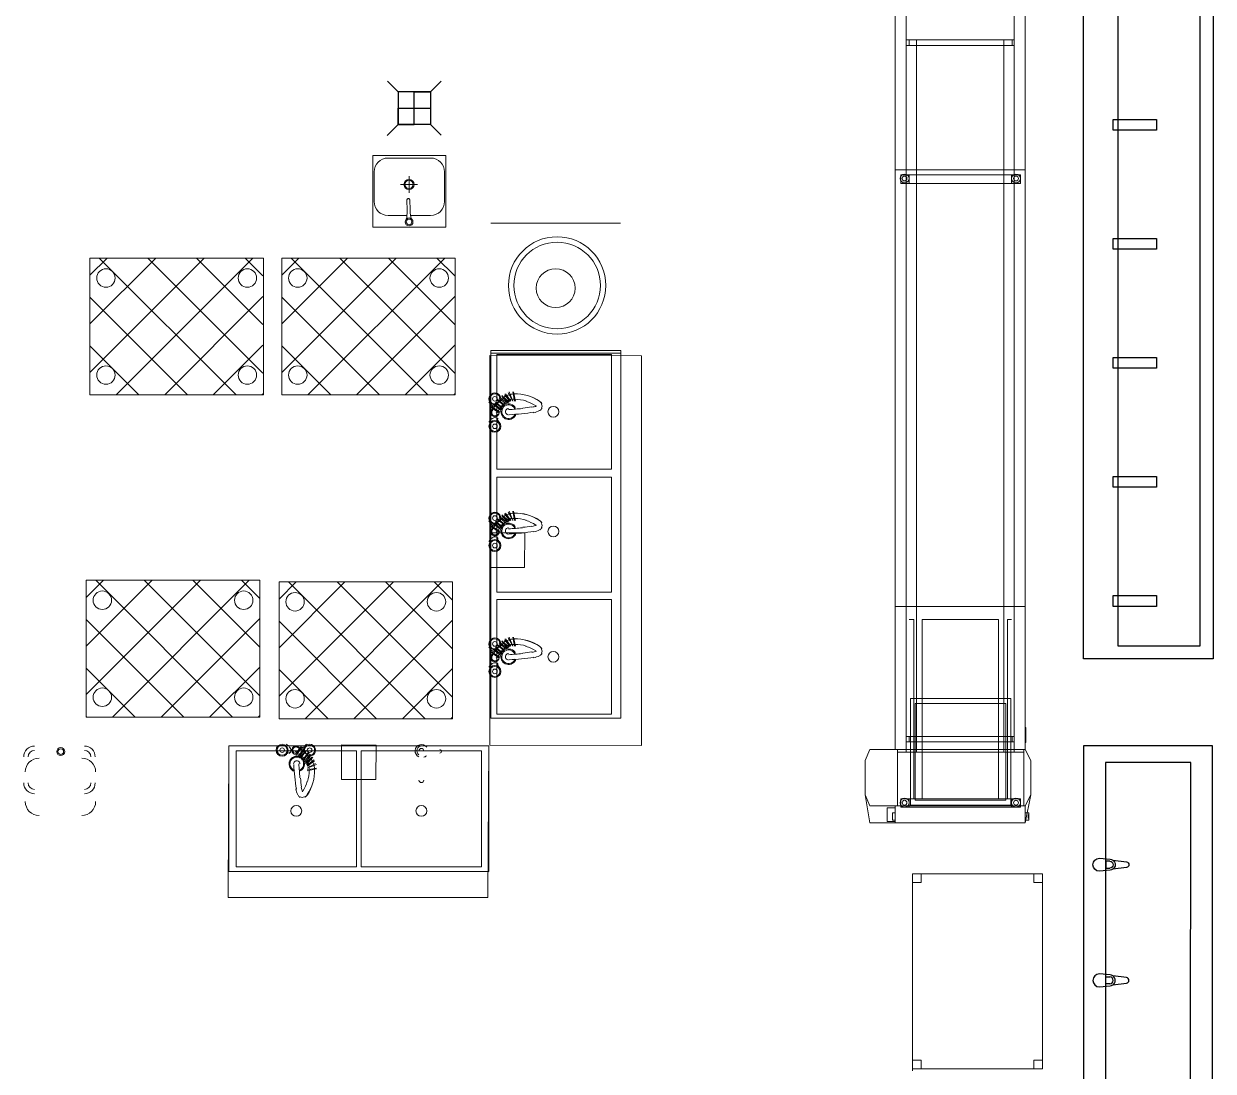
# Model space of a CAD drawing. Header units: millimetres. Extents: x -217756 to 263180, y 55413 to 130608.
# Drawn here: x -206068 to -200573, y 110895 to 115734 of the extents above; entities that cross this region are included whole.
import ezdxf

# ---------------------------------------------------------------- set-up
doc = ezdxf.new("R2010")
doc.units = ezdxf.units.MM
doc.layers.add('ТХ_ВК_трапы', color=5, linetype='Continuous')
doc.layers.add('ТХ_сантехника', color=132, linetype='Continuous')
doc.layers.add('ТХ_пищеблок', color=30, linetype='Continuous', lineweight=20)

# ---------------------------------------------------------------- blocks, each defined once
blk = doc.blocks.new('смеситель короткий')
for p, q in [((42, 21), (0, 25)), ((24.9, 13.6), (39.8, 13.6)), ((24.9, -13.6), (24.9, 13.6)), ((104.4, 11.1), (51.5, 17.7)), ((0, -25), (42, -21)), ((39.8, -13.6), (24.9, -13.6)), ((51.5, -17.7), (104.4, -11.1))]:
    blk.add_line(p, q)
for centre, major_axis, start_param, end_param in [((0, 0), (-17.7, 17.7), -0.785398, 2.356194), ((39.8, 0), (9.62, 9.62), 3.926991, 7.068583), ((40.1, 0), (-14.9, 14.9), -1.35736, -0.875625), ((40.1, 0), (14.9, 14.9), 4.498953, 6.496621), ((103, 0), (7.91, 7.91), 4.051589, 6.943986), ((40.1, 0), (14.9, 14.9), 4.017217, 4.498953)]:
    blk.add_ellipse(centre, major_axis=major_axis, ratio=1, start_param=start_param, end_param=end_param)
blk = doc.blocks.new('раковина')
at = {"layer": 'ТХ_сантехника'}
for points in [[(968510.2, -25225.6), (968510.4, -23804), (968010.4, -23804), (968010.2, -25225.6)], [(968425.2, -25160.6), (968425.4, -23869), (968095.4, -23869), (968095.2, -25160.6)]]:
    blk.add_lwpolyline(points, close=True, dxfattribs=at)
at = {"layer": 'ТХ_сантехника', "ltscale": 100, "xscale": -1, "rotation": 180}
blk.add_blockref('смеситель короткий', (968072.1, -24264.8), dxfattribs=at)
at = {"layer": 'ТХ_сантехника', "ltscale": 100}
blk.add_blockref('смеситель короткий', (968072.1, -24712.7), dxfattribs=at)
blk = doc.blocks.new('раковина столовая 2')
for points in [[(970111.9, -22806.1), (970111.9, -17235.9), (969511.9, -17235.9), (969511.9, -22806.1)], [(969571.9, -22746.1), (969571.9, -17314), (969951.9, -17314), (969951.9, -22746.1)], [(969974.7, -17564), (969774.7, -17564), (969774.7, -17614), (969974.7, -17614)], [(969974.7, -18114), (969774.7, -18114), (969774.7, -18164), (969974.7, -18164)], [(969974.7, -18664), (969774.7, -18664), (969774.7, -18714), (969974.7, -18714)], [(969974.7, -19214), (969774.7, -19214), (969774.7, -19264), (969974.7, -19264)], [(969974.7, -19764), (969774.7, -19764), (969774.7, -19814), (969974.7, -19814)], [(969974.7, -20314), (969774.7, -20314), (969774.7, -20364), (969974.7, -20364)], [(969974.7, -20864), (969774.7, -20864), (969774.7, -20914), (969974.7, -20914)], [(969974.7, -21414), (969774.7, -21414), (969774.7, -21464), (969974.7, -21464)], [(969974.7, -21964), (969774.7, -21964), (969774.7, -22014), (969974.7, -22014)], [(969974.7, -22514), (969774.7, -22514), (969774.7, -22564), (969974.7, -22564)]]:
    blk.add_lwpolyline(points, close=True)
blk = doc.blocks.new('Трапы с разуклонкой')
at = {"layer": 'ТХ_ВК_трапы'}
blk.add_lwpolyline([(364930.9, 183328), (364980.7, 183277.7), (364980.7, 183127.7), (364930.9, 183078), (364980.7, 183127.7), (365129.9, 183127.7), (365180.9, 183076.7), (365129.9, 183127.7), (365055.3, 183127.7), (365055.3, 183277.7), (364980.7, 183277.7), (365129.9, 183277.7), (365178.9, 183326.7), (365129.9, 183277.7), (365129.9, 183127.7), (365129.9, 183202.7), (364980.7, 183202.7)], dxfattribs=at)
blk.add_lwpolyline([(364930.9, 183328), (364980.7, 183277.7), (364980.7, 183127.7), (364930.9, 183078), (364980.7, 183127.7), (365129.9, 183127.7), (365180.9, 183076.7), (365129.9, 183127.7), (365055.3, 183127.7), (365055.3, 183277.7), (364980.7, 183277.7), (365129.9, 183277.7), (365178.9, 183326.7), (365129.9, 183277.7), (365129.9, 183127.7), (365129.9, 183202.7), (364980.7, 183202.7)], dxfattribs=at)

msp = doc.modelspace()

# ---------------------------------------------------------------- hatches: boundary and pattern name
at = {"layer": 'ТХ_пищеблок', "lineweight": 0}
h = msp.add_hatch(dxfattribs=at)
h.set_pattern_fill('ANSI37', color=256, scale=50, style=0)
h.set_pattern_definition([(45, (-205364.85, 114970.42), (-112.253, 112.253), []), (135, (-205364.85, 114970.42), (-112.253, -112.253), [])])
h.paths.add_polyline_path([(-205762.9, 114651.7), (-205762.9, 114019.7), (-204963.4, 114019.7), (-204963.4, 114651.7)])
h = msp.add_hatch(dxfattribs=at)
h.set_pattern_fill('ANSI37', color=256, scale=50, style=0)
h.set_pattern_definition([(45, (-204478.53, 114970.42), (-112.253, 112.253), []), (135, (-204478.53, 114970.42), (-112.253, -112.253), [])])
h.paths.add_polyline_path([(-204876.6, 114651.7), (-204876.6, 114019.7), (-204077.1, 114019.7), (-204077.1, 114651.7)])
h = msp.add_hatch(dxfattribs=at)
h.set_pattern_fill('ANSI37', color=256, scale=50, style=0)
h.set_pattern_definition([(45, (-205381.67, 113482), (-112.253, 112.253), []), (135, (-205381.67, 113482), (-112.253, -112.253), [])])
h.paths.add_polyline_path([(-205779.8, 113163.2), (-205779.8, 112531.2), (-204980.2, 112531.2), (-204980.2, 113163.2)])
h = msp.add_hatch(dxfattribs=at)
h.set_pattern_fill('ANSI37', color=256, scale=50, style=0)
h.set_pattern_definition([(45, (-204491.17, 113474.54), (-112.253, 112.253), []), (135, (-204491.17, 113474.54), (-112.253, -112.253), [])])
h.paths.add_polyline_path([(-204889.3, 113155.8), (-204889.3, 112523.8), (-204089.7, 112523.8), (-204089.7, 113155.8)])

# ---------------------------------------------------------------- linework, layer by layer
at = {"layer": 'ТХ_пищеблок', "color": 132}
for p, q in [((-204118.7, 115126.2), (-204455.7, 115126.2)), ((-204455.7, 115126.2), (-204455.7, 114794.2)), ((-204118.7, 114794.2), (-204118.7, 115126.2)), ((-204188.7, 115114.2), (-204385.7, 115114.2)), ((-204449.7, 115050.2), (-204449.7, 114913.2)), ((-204288.7, 115031.1), (-204288.6, 114952.7)), ((-204124.7, 114913.2), (-204124.7, 115050.2)), ((-204250, 114992.3), (-204328.3, 114992.2)), ((-204298.2, 114921.8), (-204297.9, 114922.8)), ((-204298.2, 114921.8), (-204297.9, 114922.8)), ((-204298.2, 114921.8), (-204296.9, 114871.4)), ((-204298.2, 114921.8), (-204296.9, 114871.4)), ((-204297.9, 114922.8), (-204297.5, 114923.7)), ((-204297.5, 114923.7), (-204296.8, 114924.6)), ((-204296.8, 114924.6), (-204296, 114925.3)), ((-204296.8, 114924.6), (-204296, 114925.3)), ((-204296, 114925.3), (-204295.1, 114925.9)), ((-204296, 114925.3), (-204295.1, 114925.9)), ((-204295.3, 114926), (-204294.8, 114926.4)), ((-204295.1, 114925.9), (-204294.1, 114926.3)), ((-204295.1, 114925.9), (-204294.1, 114926.3)), ((-204294.8, 114926.4), (-204294, 114926.7)), ((-204294.5, 114926.4), (-204293.4, 114926.7)), ((-204294.5, 114926.4), (-204293.4, 114926.7)), ((-204294, 114926.7), (-204293.2, 114926.9)), ((-204293.4, 114926.7), (-204292.3, 114926.8)), ((-204293.4, 114926.7), (-204292.3, 114926.8)), ((-204293.2, 114926.9), (-204292.4, 114927)), ((-204292.4, 114927), (-204291.5, 114927)), ((-204292.3, 114926.8), (-204291.2, 114926.7)), ((-204292.3, 114926.8), (-204291.2, 114926.7)), ((-204291.5, 114927), (-204290.7, 114926.8)), ((-204291.2, 114926.7), (-204290.2, 114926.5)), ((-204291.2, 114926.7), (-204290.2, 114926.5)), ((-204290.7, 114926.8), (-204289.9, 114926.5)), ((-204289.9, 114926.5), (-204289.3, 114926.2)), ((-204289.8, 114926.5), (-204288.7, 114926.1)), ((-204289.8, 114926.5), (-204288.7, 114926.1)), ((-204288.7, 114926.1), (-204287.8, 114925.5)), ((-204288.7, 114926.1), (-204287.8, 114925.5)), ((-204287.8, 114925.5), (-204287, 114924.8)), ((-204287.8, 114925.5), (-204287, 114924.8)), ((-204287, 114924.8), (-204286.3, 114924)), ((-204286.3, 114924), (-204285.8, 114923.1)), ((-204286.3, 114924), (-204285.8, 114923.1)), ((-204285.8, 114923.1), (-204285.5, 114922.2)), ((-204285.8, 114923.1), (-204285.5, 114922.2)), ((-204285.5, 114922.2), (-204284.1, 114872.8)), ((-204385.7, 114849.2), (-204298.4, 114849.2)), ((-204299.3, 114841.1), (-204298.4, 114849.1)), ((-204298.4, 114849), (-204297.4, 114860)), ((-204297.4, 114860), (-204296.9, 114871.4)), ((-204284.1, 114872.8), (-204283.9, 114871.8)), ((-204284.1, 114872.8), (-204284.1, 114872.8)), ((-204284.1, 114872.8), (-204283.9, 114871.8)), ((-204282.7, 114860.4), (-204283.9, 114871.8)), ((-204281.4, 114850.1), (-204282.7, 114860.4)), ((-204280.1, 114842.2), (-204281.4, 114850.2)), ((-204281.3, 114849.2), (-204188.7, 114849.2)), ((-204455.7, 114794.2), (-204118.7, 114794.2)), ((-204301.7, 114831.9), (-204300.4, 114835.3)), ((-204300.4, 114835.1), (-204299.3, 114841.1)), ((-204278.6, 114836.4), (-204280.1, 114842.2)), ((-204277.1, 114833.2), (-204278.7, 114836.5)), ((-204277.1, 114833.2), (-204278.7, 114836.5))]:
    msp.add_line(p, q, dxfattribs=at)
at = {"layer": 'ТХ_пищеблок'}
for p, q in [((-201961.9, 111806.6), (-201921.9, 111806.7)), ((-201961.9, 110906.6), (-201961.9, 111806.6)), ((-201961.9, 111806.6), (-201361.9, 111806.6)), ((-201961.9, 111766.6), (-201961.9, 111806.6)), ((-201921.9, 111806.7), (-201921.9, 111766.7)), ((-201401.9, 111766.6), (-201401.9, 111806.6)), ((-201401.9, 111806.6), (-201361.9, 111806.6)), ((-201361.9, 111806.6), (-201361.9, 110906.6)), ((-201361.9, 111806.6), (-201361.9, 111766.6)), ((-201921.9, 111766.7), (-201961.9, 111766.6)), ((-201361.9, 111766.6), (-201401.9, 111766.6)), ((-201921.9, 110946.6), (-201961.9, 110946.6)), ((-201921.9, 110906.6), (-201921.9, 110946.6)), ((-201401.9, 110946.7), (-201401.9, 110906.7)), ((-201361.9, 110946.6), (-201401.9, 110946.7)), ((-201361.9, 110906.6), (-201361.9, 110946.6)), ((-201961.9, 110936.6), (-201961.9, 110896.6)), ((-201961.9, 110906.6), (-201921.9, 110906.6)), ((-201361.9, 110906.6), (-201961.9, 110906.6)), ((-201401.9, 110906.7), (-201361.9, 110906.6))]:
    msp.add_line(p, q, dxfattribs=at)
for points in [[(-201416.3, 112331), (-201441.7, 112381.8), (-202159.6, 112381.8), (-202181.8, 112331), (-202181.8, 112172.2), (-202159.6, 112041.9), (-201441.7, 112041.9), (-201416.3, 112172.2), (-201416.3, 112331), (-201441.7, 112381.8), (-201441.7, 113042.5), (-201492.6, 113042.5), (-201540.2, 113042.5), (-201540.2, 113055.2), (-201540.2, 115059.4), (-201492.6, 115059.4), (-201441.7, 115059.4), (-201441.7, 116088.5), (-201492.6, 116088.5), (-201540.2, 116088.5), (-201943.6, 116088.5), (-201991.2, 116088.5)], [(-201492.6, 112369.1), (-201492.6, 112381.8), (-201492.6, 113042.5), (-201441.7, 113042.5), (-201441.7, 115059.4), (-201492.6, 115059.4), (-201492.6, 115072.1), (-201492.6, 116088.5)], [(-201991.2, 113055.2), (-201991.2, 115059.4), (-201943.6, 115059.4), (-201540.2, 115059.4), (-201492.6, 115059.4), (-201492.6, 113055.2), (-201492.6, 113042.5), (-201540.2, 113042.5), (-201943.6, 113042.5), (-201991.2, 113042.5), (-202042.1, 113042.5), (-202042.1, 115059.4), (-201991.2, 115059.4), (-201943.6, 115059.4), (-201943.6, 115072.1), (-201943.6, 115634.3), (-201943.6, 115659.7)], [(-201540.2, 115659.7), (-201540.2, 115634.3), (-201540.2, 115072.1), (-201540.2, 115059.4), (-201943.6, 115059.4), (-201943.6, 113055.2), (-201943.6, 113042.5), (-201540.2, 113042.5), (-201540.2, 112442.1), (-201540.2, 112416.7), (-201540.2, 112381.8), (-201540.2, 112369.1), (-201943.6, 112369.1), (-201943.6, 112381.8), (-201943.6, 112416.7), (-201943.6, 112442.1), (-201943.6, 113042.5), (-201991.2, 113042.5), (-201991.2, 113055.2)], [(-201991.2, 115659.7), (-201492.6, 115659.7)], [(-201492.6, 115634.3), (-201991.2, 115634.3)], [(-201978.5, 115634.3), (-201978.5, 115659.7)], [(-201502.1, 115659.7), (-201502.1, 115634.3)], [(-202016.6, 115034), (-202016.6, 115034)], [(-201981.7, 115034), (-201981.7, 115034)], [(-201978.5, 115037.2), (-201505.3, 115037.2)], [(-201502.1, 115034), (-201502.1, 115034)], [(-201467.2, 115034), (-201467.2, 115034)], [(-202016.6, 114999), (-202016.6, 114999)], [(-201981.7, 114999), (-201981.7, 114999)], [(-201978.5, 114995.9), (-201956.3, 114995.9), (-201918.2, 114995.9), (-201565.6, 114995.9), (-201524.3, 114995.9), (-201505.3, 114995.9)], [(-201502.1, 114999), (-201502.1, 114999)], [(-201467.2, 114999), (-201467.2, 114999)], [(-203311.2, 114812.9), (-203911.2, 114812.9)], [(-203311.2, 114212.9), (-203911.2, 114212.9)], [(-202042.1, 112381.8), (-202042.1, 113042.5), (-201991.2, 113042.5), (-201991.2, 112381.8), (-201991.2, 112369.1), (-202032.5, 112369.1), (-202032.5, 112121.3), (-201448.1, 112121.3), (-201448.1, 112369.1), (-201492.6, 112369.1), (-201540.2, 112369.1)], [(-201978.5, 112153.1), (-201956.3, 112153.1), (-201956.3, 112982.1), (-201978.5, 112982.1)], [(-201505.3, 112153.1), (-201524.3, 112153.1), (-201524.3, 112982.1), (-201505.3, 112982.1)], [(-202042.1, 112477.1), (-202042.1, 112477.1)], [(-202042.1, 112477.1), (-202042.1, 112473.9), (-202042.1, 112470.7), (-202042.1, 112467.5), (-202042.1, 112464.4), (-202042.1, 112461.2), (-202042.1, 112458), (-202042.1, 112454.8), (-202042.1, 112451.7)], [(-202042.1, 112473.9), (-202042.1, 112473.9)], [(-202042.1, 112473.9), (-202042.1, 112473.9)], [(-202042.1, 112470.7), (-202042.1, 112470.7)], [(-202042.1, 112470.7), (-202042.1, 112470.7)], [(-202042.1, 112470.7), (-202042.1, 112470.7)], [(-202042.1, 112470.7), (-202042.1, 112470.7)], [(-202042.1, 112467.5), (-202042.1, 112467.5)], [(-202042.1, 112464.4), (-202042.1, 112464.4)], [(-202042.1, 112464.4), (-202042.1, 112464.4)], [(-202042.1, 112461.2), (-202042.1, 112461.2)], [(-202042.1, 112461.2), (-202042.1, 112461.2)], [(-202042.1, 112461.2), (-202042.1, 112461.2)], [(-202042.1, 112454.8), (-202042.1, 112454.8)], [(-202042.1, 112454.8), (-202042.1, 112454.8)], [(-202042.1, 112451.7), (-202042.1, 112451.7)], [(-202042.1, 112451.7), (-202042.1, 112451.7)], [(-202042.1, 112451.7), (-202042.1, 112451.7)], [(-202042.1, 112451.7), (-202042.1, 112451.7)], [(-202042.1, 112448.5), (-202042.1, 112448.5)], [(-202042.1, 112448.5), (-202042.1, 112448.5)], [(-202042.1, 112448.5), (-202042.1, 112448.5)], [(-202042.1, 112448.5), (-202042.1, 112439)], [(-202042.1, 112448.5), (-202042.1, 112448.5)], [(-202042.1, 112439), (-202042.1, 112439)], [(-202042.1, 112439), (-202042.1, 112439)], [(-202042.1, 112435.8), (-202042.1, 112435.8)], [(-202042.1, 112435.8), (-202042.1, 112423.1), (-202042.1, 112416.7), (-202042.1, 112410.4)], [(-202042.1, 112429.4), (-202042.1, 112429.4)], [(-202042.1, 112429.4), (-202042.1, 112429.4)], [(-201991.2, 112442.1), (-201492.6, 112442.1)], [(-201978.5, 112416.7), (-201978.5, 112442.1)], [(-201502.1, 112442.1), (-201502.1, 112416.7)], [(-201441.7, 112442.1), (-201438.6, 112442.1), (-201438.6, 112454.8), (-201441.7, 112454.8), (-201438.6, 112454.8), (-201438.6, 112467.5), (-201441.7, 112467.5), (-201438.6, 112467.5), (-201438.6, 112473.9), (-201438.6, 112477.1), (-201438.6, 112483.4), (-201441.7, 112483.4)], [(-201438.6, 112473.9), (-201441.7, 112473.9)], [(-201438.6, 112470.7), (-201441.7, 112470.7)], [(-201438.6, 112464.4), (-201441.7, 112464.4)], [(-201438.6, 112461.2), (-201441.7, 112461.2)], [(-201438.6, 112451.7), (-201441.7, 112451.7)], [(-201438.6, 112445.3), (-201441.7, 112445.3)], [(-201441.7, 112429.4), (-201438.6, 112429.4), (-201438.6, 112432.6), (-201438.6, 112435.8), (-201438.6, 112439), (-201441.7, 112439), (-201438.6, 112439), (-201441.7, 112439), (-201438.6, 112439), (-201438.6, 112442.1)], [(-201438.6, 112442.1), (-201438.6, 112442.1)], [(-201438.6, 112429.4), (-201438.6, 112429.4)], [(-201438.6, 112426.3), (-201438.6, 112429.4)], [(-202042.1, 112423.1), (-202042.1, 112423.1)], [(-202042.1, 112423.1), (-202042.1, 112423.1)], [(-202042.1, 112419.9), (-202042.1, 112419.9)], [(-202042.1, 112419.9), (-202042.1, 112419.9)], [(-202042.1, 112419.9), (-202042.1, 112419.9)], [(-202042.1, 112416.7), (-202042.1, 112416.7)], [(-202042.1, 112416.7), (-202042.1, 112416.7)], [(-202042.1, 112416.7), (-202042.1, 112416.7)], [(-202042.1, 112416.7), (-202042.1, 112416.7)], [(-202042.1, 112416.7), (-202042.1, 112416.7)], [(-202042.1, 112413.6), (-202042.1, 112413.6)], [(-202042.1, 112413.6), (-202042.1, 112413.6)], [(-202042.1, 112410.4), (-202042.1, 112410.4)], [(-202042.1, 112410.4), (-202042.1, 112410.4)], [(-202032.5, 112381.8), (-202032.5, 112369.1)], [(-201492.6, 112416.7), (-201991.2, 112416.7)], [(-201448.1, 112369.1), (-201448.1, 112381.8)], [(-201438.6, 112416.7), (-201438.6, 112419.9), (-201441.7, 112419.9), (-201438.6, 112419.9), (-201438.6, 112423.1), (-201438.6, 112426.3), (-201441.7, 112426.3)], [(-201438.6, 112423.1), (-201441.7, 112423.1)], [(-201441.7, 112416.7), (-201438.6, 112416.7), (-201438.6, 112413.6), (-201441.7, 112413.6)], [(-201438.6, 112419.9), (-201438.6, 112419.9)], [(-201943.6, 112369.1), (-201991.2, 112369.1)], [(-202181.8, 112172.2), (-202159.6, 112121.3), (-202042.1, 112121.3), (-202042.1, 112041.9)], [(-201416.3, 112172.2), (-201441.7, 112121.3), (-201441.7, 112041.9)], [(-202032.5, 112121.3), (-202042.1, 112121.3)], [(-202016.6, 112153.1), (-202016.6, 112153.1)], [(-202016.6, 112118.2), (-202016.6, 112118.2)], [(-201981.7, 112153.1), (-201981.7, 112153.1)], [(-201981.7, 112118.2), (-201981.7, 112118.2)], [(-201978.5, 112115), (-201505.3, 112115)], [(-201956.3, 112153.1), (-201918.2, 112153.1)], [(-201565.6, 112153.1), (-201524.3, 112153.1)], [(-201502.1, 112153.1), (-201502.1, 112153.1)], [(-201502.1, 112118.2), (-201502.1, 112118.2)], [(-201467.2, 112153.1), (-201467.2, 112153.1)], [(-201467.2, 112118.2), (-201467.2, 112118.2)], [(-201441.7, 112121.3), (-201448.1, 112121.3)], [(-202054.8, 112089.6), (-202054.8, 112089.6)], [(-202042.1, 112054.6), (-202054.8, 112054.6), (-202054.8, 112089.6), (-202042.1, 112089.6)], [(-202054.8, 112080), (-202054.8, 112073.7), (-202054.8, 112064.2)], [(-202054.8, 112080), (-202054.8, 112080)], [(-202054.8, 112076.9), (-202054.8, 112076.9)], [(-202054.8, 112073.7), (-202054.8, 112073.7)], [(-202054.8, 112070.5), (-202054.8, 112070.5)], [(-202054.8, 112067.3), (-202054.8, 112067.3)], [(-202054.8, 112064.2), (-202054.8, 112064.2)], [(-201441.7, 112089.6), (-201432.2, 112089.6), (-201425.9, 112089.6), (-201425.9, 112054.6), (-201438.6, 112054.6), (-201441.7, 112054.6)], [(-201425.9, 112080), (-201429, 112080), (-201429, 112073.7), (-201429, 112064.2), (-201425.9, 112064.2)], [(-201429, 112076.9), (-201425.9, 112076.9)], [(-201429, 112073.7), (-201425.9, 112073.7)], [(-201429, 112070.5), (-201425.9, 112070.5)], [(-201429, 112067.3), (-201425.9, 112067.3)], [(-201425.9, 112089.6), (-201425.9, 112089.6)]]:
    msp.add_lwpolyline(points, dxfattribs=at)
for points in [[(-201441.7, 112041.9), (-202159.6, 112041.9), (-202181.8, 112172.2), (-202181.8, 112331), (-202159.6, 112381.8), (-202042.1, 112381.8), (-202042.1, 116088.5), (-201441.7, 116088.5), (-201441.7, 112381.8), (-201416.3, 112331), (-201416.3, 112172.2)], [(-202042.1, 115059.4), (-202042.1, 116088.5), (-201991.2, 116088.5), (-201991.2, 115072.1), (-201991.2, 115059.4)], [(-202016.6, 114995.9), (-201978.5, 114995.9), (-201978.5, 115037.2), (-202016.6, 115037.2)], [(-201505.3, 114995.9), (-201464, 114995.9), (-201464, 115037.2), (-201505.3, 115037.2)], [(-203214.7, 112399.8), (-203214.7, 114200.2), (-203914.7, 114202.5), (-203914.7, 112402.2)], [(-203914.4, 113382.4), (-203915, 113222.4), (-203755, 113221.8), (-203754.4, 113381.8)], [(-201565.6, 112982.1), (-201565.6, 112153.1), (-201918.2, 112153.1), (-201918.2, 112982.1)], [(-201508.4, 112124.5), (-201972.2, 112124.5), (-201972.2, 112616.8), (-201508.4, 112616.8)], [(-201530.7, 112146.7), (-201530.7, 112594.6), (-201949.9, 112594.6), (-201949.9, 112146.7)], [(-201949.9, 112146.7), (-201949.9, 112594.6), (-201530.7, 112594.6), (-201530.7, 112146.7)], [(-201441.7, 112480.3), (-201438.6, 112480.3)], [(-201441.7, 112477.1), (-201438.6, 112477.1)], [(-201441.7, 112477.1), (-201438.6, 112477.1)], [(-201441.7, 112473.9), (-201438.6, 112473.9)], [(-201441.7, 112442.1), (-201438.6, 112442.1)], [(-201441.7, 112432.6), (-201438.6, 112432.6)], [(-201441.7, 112429.4), (-201438.6, 112429.4)], [(-205124.3, 111697.8), (-203924, 111697.8), (-203920.6, 112397.7), (-205120.9, 112397.7)], [(-204440.6, 112402.1), (-204600.6, 112402.8), (-204601.4, 112242.8), (-204441.4, 112242.1)], [(-202042.1, 112048.3), (-202042.1, 112111.8), (-202080.2, 112111.8), (-202080.2, 112048.3)], [(-201978.5, 112121.3), (-201978.5, 112153.1), (-202016.6, 112153.1), (-202016.6, 112121.3), (-202016.6, 112115), (-201978.5, 112115)], [(-201464, 112121.3), (-201464, 112153.1), (-201505.3, 112153.1), (-201505.3, 112121.3), (-201505.3, 112115), (-201464, 112115)]]:
    msp.add_lwpolyline(points, close=True, dxfattribs=at)
at = {"layer": 'ТХ_пищеблок', "ltscale": 0.2, "elevation": 0}
for points in [[(-205762.9, 114019.7), (-204961.4, 114019.7), (-204961.4, 114651.7), (-205762.9, 114651.7)], [(-204876.6, 114019.7), (-204075.1, 114019.7), (-204075.1, 114651.7), (-204876.6, 114651.7)], [(-205779.8, 112531.2), (-204978.2, 112531.2), (-204978.2, 113163.2), (-205779.8, 113163.2)], [(-204889.3, 112523.8), (-204087.7, 112523.8), (-204087.7, 113155.8), (-204889.3, 113155.8)]]:
    msp.add_lwpolyline(points, close=True, dxfattribs=at)
at = {"layer": 'ТХ_пищеблок', "color": 132, "elevation": -0.5}
for points in [[(-203910.8, 114225.7), (-203910.8, 112525.7), (-203310.8, 112525.7), (-203310.8, 114225.7)], [(-203352.8, 113676.9), (-203882.8, 113676.9), (-203882.8, 114206.9), (-203352.8, 114206.9)], [(-203352.8, 113639), (-203882.8, 113639), (-203882.8, 113109), (-203352.8, 113109)], [(-203352.8, 113074.6), (-203882.8, 113074.6), (-203882.8, 112544.6), (-203352.8, 112544.6)]]:
    msp.add_lwpolyline(points, close=True, dxfattribs=at)
at = {"layer": 'ТХ_пищеблок', "color": 132, "lineweight": 0, "elevation": -0.5}
for points in [[(-203864.6, 114000.4, 3.349514), (-203882.1, 113975.9, -3.349514)], [(-203868.9, 114004.1, 2.5734), (-203887.5, 113978.8, -2.5734)], [(-203804.5, 114024.7, 0.043708), (-203820.1, 114022.3, -0.043708)], [(-203907.3, 113973.3, 0.232603), (-203892.4, 113965.6, -0.232603)], [(-203883.9, 113977.9, 0.006878), (-203889.6, 113970.2, -0.006878)], [(-203882.8, 113980.2, 0.111571), (-203874.5, 113986.2, -0.111571)], [(-203875.6, 113988.3, 0.006867), (-203881.6, 113980.9, -0.006867)], [(-203872.3, 113989.3, 0.121122), (-203868.8, 113999.9, -0.121122)], [(-203863, 113995.5, 0.020071), (-203870.1, 113988.4, -0.020071)], [(-203852, 114004.6, 0.021049), (-203860.2, 113998, -0.021049)], [(-203849.3, 113971.8, 0.071236), (-203856.7, 113964.8, -0.071236)], [(-203846.3, 113968.7, 0.075801), (-203853.3, 113962.2, -0.075801)], [(-203840.5, 114014.8, 0.030446), (-203850, 114009.2, -0.030446)], [(-203796.4, 113958.4, 0.423103), (-203845.6, 113974, -0.423103)], [(-203800.5, 113957.2, 0.413779), (-203843.4, 113970.4, -0.413779)], [(-203823.8, 114021.4, 0.038822), (-203837, 114016.5, -0.038822)], [(-203748, 113991.9, 0.073497), (-203798.8, 113999.5, -0.073497)], [(-203703.4, 113969.5, 0.086562), (-203749, 113990.4, -0.086562)], [(-203720.7, 113963, 0.048642), (-203699.7, 113968.8, -0.048642)], [(-203676.6, 113958.3, 0.263202), (-203676.6, 113977.1, -0.263202)], [(-203898.8, 113955.9, 1.879148), (-203873, 113937.7, -1.879148)], [(-203900.8, 113955, 1.639573), (-203873.2, 113935.5, -1.639573)], [(-203876.8, 113907.2, 0.502962), (-203907.3, 113907.2, -0.502962)], [(-203894, 113957, 0.039911), (-203897, 113956.5, -0.039911)], [(-203864, 113948.3, 0.921844), (-203794.6, 113930.7, -0.921844)], [(-203859, 113961.6, 0.071497), (-203863.2, 113952.2, -0.071497)], [(-203855.5, 113959.2, 1.108707), (-203798.8, 113931.3, -1.108707)], [(-203828.6, 113957.2, 1.000049), (-203828.6, 113927.5, -1.000049)], [(-203828.6, 113951.9, 0.008531), (-203765, 113956.8, -0.008531)], [(-203826.1, 113928.4, 0.030153), (-203711.7, 113940.2, -0.030153)], [(-203763.3, 113959.2, 0.021688), (-203721.6, 113964.8, -0.021688)], [(-203714, 113937.5, 0.076793), (-203685.2, 113947.3, -0.076793)], [(-203683.9, 113948, 0.128446), (-203673.9, 113957.7, -0.128446)], [(-203864.6, 113449.5, 3.349514), (-203882.1, 113425, -3.349514)], [(-203868.9, 113453.2, 2.5734), (-203887.5, 113427.9, -2.5734)], [(-203804.5, 113473.8, 0.043708), (-203820.1, 113471.5, -0.043708)], [(-203907.3, 113422.4, 0.232603), (-203892.4, 113414.7, -0.232603)], [(-203883.9, 113427, 0.006878), (-203889.6, 113419.3, -0.006878)], [(-203882.8, 113429.3, 0.111571), (-203874.5, 113435.3, -0.111571)], [(-203875.6, 113437.4, 0.006867), (-203881.6, 113430, -0.006867)], [(-203872.3, 113438.4, 0.121122), (-203868.8, 113449, -0.121122)], [(-203863, 113444.6, 0.020071), (-203870.1, 113437.5, -0.020071)], [(-203852, 113453.7, 0.021049), (-203860.2, 113447.1, -0.021049)], [(-203849.3, 113420.9, 0.071236), (-203856.7, 113413.9, -0.071236)], [(-203840.5, 113463.9, 0.030446), (-203850, 113458.3, -0.030446)], [(-203796.4, 113407.5, 0.423103), (-203845.6, 113423.1, -0.423103)], [(-203800.5, 113406.3, 0.413779), (-203843.4, 113419.5, -0.413779)], [(-203823.8, 113470.5, 0.038822), (-203837, 113465.6, -0.038822)], [(-203748, 113441, 0.073497), (-203798.8, 113448.6, -0.073497)], [(-203703.4, 113418.6, 0.086562), (-203749, 113439.5, -0.086562)], [(-203676.6, 113407.4, 0.263202), (-203676.6, 113426.2, -0.263202)], [(-203898.8, 113405, 1.879148), (-203873, 113386.8, -1.879148)], [(-203900.8, 113404.1, 1.639573), (-203873.2, 113384.6, -1.639573)], [(-203876.8, 113356.3, 0.502962), (-203907.3, 113356.3, -0.502962)], [(-203894, 113406.1, 0.039911), (-203897, 113405.6, -0.039911)], [(-203864, 113397.4, 0.921844), (-203794.6, 113379.8, -0.921844)], [(-203859, 113410.7, 0.071497), (-203863.2, 113401.3, -0.071497)], [(-203855.5, 113408.3, 1.108707), (-203798.8, 113380.4, -1.108707)], [(-203846.3, 113417.8, 0.075801), (-203853.3, 113411.3, -0.075801)], [(-203828.6, 113406.3, 1.000049), (-203828.6, 113376.6, -1.000049)], [(-203828.6, 113401, 0.008531), (-203765, 113405.9, -0.008531)], [(-203826.1, 113377.5, 0.030153), (-203711.7, 113389.3, -0.030153)], [(-203763.3, 113408.3, 0.021688), (-203721.6, 113413.9, -0.021688)], [(-203720.7, 113412.1, 0.048642), (-203699.7, 113417.9, -0.048642)], [(-203714, 113386.6, 0.076793), (-203685.2, 113396.4, -0.076793)], [(-203683.9, 113397.1, 0.128446), (-203673.9, 113406.8, -0.128446)], [(-203864.6, 112868.1, 3.349514), (-203882.1, 112843.6, -3.349514)], [(-203868.9, 112871.8, 2.5734), (-203887.5, 112846.5, -2.5734)], [(-203852, 112872.3, 0.021049), (-203860.2, 112865.7, -0.021049)], [(-203840.5, 112882.5, 0.030446), (-203850, 112876.9, -0.030446)], [(-203823.8, 112889.1, 0.038822), (-203837, 112884.2, -0.038822)], [(-203804.5, 112892.4, 0.043708), (-203820.1, 112890, -0.043708)], [(-203898.8, 112823.6, 1.879148), (-203873, 112805.4, -1.879148)], [(-203900.8, 112822.7, 1.639573), (-203873.2, 112803.2, -1.639573)], [(-203907.3, 112841, 0.232603), (-203892.4, 112833.3, -0.232603)], [(-203894, 112824.7, 0.039911), (-203897, 112824.2, -0.039911)], [(-203883.9, 112845.6, 0.006878), (-203889.6, 112837.9, -0.006878)], [(-203882.8, 112847.9, 0.111571), (-203874.5, 112853.9, -0.111571)], [(-203875.6, 112856, 0.006867), (-203881.6, 112848.6, -0.006867)], [(-203872.3, 112857, 0.121122), (-203868.8, 112867.6, -0.121122)], [(-203863, 112863.2, 0.020071), (-203870.1, 112856.1, -0.020071)], [(-203864, 112816, 0.921844), (-203794.6, 112798.4, -0.921844)], [(-203859, 112829.3, 0.071497), (-203863.2, 112819.9, -0.071497)], [(-203855.5, 112826.9, 1.108707), (-203798.8, 112799, -1.108707)], [(-203849.3, 112839.5, 0.071236), (-203856.7, 112832.5, -0.071236)], [(-203846.3, 112836.4, 0.075801), (-203853.3, 112829.9, -0.075801)], [(-203796.4, 112826.1, 0.423103), (-203845.6, 112841.7, -0.423103)], [(-203800.5, 112824.9, 0.413779), (-203843.4, 112838.1, -0.413779)], [(-203828.6, 112824.9, 1.000049), (-203828.6, 112795.2, -1.000049)], [(-203828.6, 112819.6, 0.008531), (-203765, 112824.5, -0.008531)], [(-203748, 112859.6, 0.073497), (-203798.8, 112867.2, -0.073497)], [(-203763.3, 112826.9, 0.021688), (-203721.6, 112832.5, -0.021688)], [(-203703.4, 112837.2, 0.086562), (-203749, 112858.1, -0.086562)], [(-203720.7, 112830.7, 0.048642), (-203699.7, 112836.5, -0.048642)], [(-203714, 112805.2, 0.076793), (-203685.2, 112815, -0.076793)], [(-203683.9, 112815.7, 0.128446), (-203673.9, 112825.4, -0.128446)], [(-203676.6, 112826, 0.263202), (-203676.6, 112844.8, -0.263202)], [(-203876.8, 112774.9, 0.502962), (-203907.3, 112774.9, -0.502962)], [(-203826.1, 112796.1, 0.030153), (-203711.7, 112807.9, -0.030153)]]:
    msp.add_lwpolyline(points, format="xyb", close=True, dxfattribs=at)
for points in [[(-203847.6, 114024.9), (-203847.6, 114024.9)], [(-203847.6, 114024.9), (-203847.6, 114024.9)], [(-203826.5, 114029.1), (-203826.5, 114029.1)], [(-203826.5, 114029.1), (-203826.5, 114029.1)], [(-203805.3, 114033.3), (-203805.3, 114033.3)], [(-203805.3, 114033.3), (-203805.3, 114033.3)], [(-203898.4, 113974.1), (-203898.4, 113974.1)], [(-203898.4, 113974.1), (-203898.4, 113974.1)], [(-203889.9, 113986.8), (-203889.9, 113986.8)], [(-203889.9, 113986.8), (-203889.9, 113986.8)], [(-203881.5, 113995.2), (-203881.5, 113995.2)], [(-203881.5, 113995.2), (-203881.5, 113995.2)], [(-203873, 114007.9), (-203873, 114007.9)], [(-203873, 114007.9), (-203873, 114007.9)], [(-203860.3, 114016.4), (-203860.3, 114016.4)], [(-203860.3, 114016.4), (-203860.3, 114016.4)], [(-203847.6, 113969.8), (-203847.6, 113969.8)], [(-203847.6, 113969.8), (-203847.6, 113969.8)], [(-203839.2, 113978.3), (-203839.2, 113978.3)], [(-203839.2, 113978.3), (-203839.2, 113978.3)], [(-203830.7, 113986.8), (-203830.7, 113986.8)], [(-203830.7, 113986.8), (-203830.7, 113986.8)], [(-203818, 113991), (-203818, 113991)], [(-203818, 113991), (-203818, 113991)], [(-203809.5, 113991), (-203809.5, 113991)], [(-203809.5, 113991), (-203809.5, 113991)], [(-203801.1, 113991), (-203801.1, 113991)], [(-203801.1, 113991), (-203801.1, 113991)], [(-203906.9, 113965.6), (-203906.9, 113965.6)], [(-203906.9, 113965.6), (-203906.9, 113965.6)], [(-203873, 113940.2), (-203873, 113940.2)], [(-203873, 113940.2), (-203873, 113940.2)], [(-203864.5, 113948.7), (-203864.5, 113948.7)], [(-203864.5, 113948.7), (-203864.5, 113948.7)], [(-203856.1, 113961.4), (-203856.1, 113961.4)], [(-203856.1, 113961.4), (-203856.1, 113961.4)], [(-203847.6, 113474), (-203847.6, 113474)], [(-203847.6, 113474), (-203847.6, 113474)], [(-203826.5, 113478.2), (-203826.5, 113478.2)], [(-203826.5, 113478.2), (-203826.5, 113478.2)], [(-203805.3, 113482.4), (-203805.3, 113482.4)], [(-203805.3, 113482.4), (-203805.3, 113482.4)], [(-203898.4, 113423.2), (-203898.4, 113423.2)], [(-203898.4, 113423.2), (-203898.4, 113423.2)], [(-203889.9, 113435.9), (-203889.9, 113435.9)], [(-203889.9, 113435.9), (-203889.9, 113435.9)], [(-203881.5, 113444.3), (-203881.5, 113444.3)], [(-203881.5, 113444.3), (-203881.5, 113444.3)], [(-203873, 113457), (-203873, 113457)], [(-203873, 113457), (-203873, 113457)], [(-203860.3, 113465.5), (-203860.3, 113465.5)], [(-203860.3, 113465.5), (-203860.3, 113465.5)], [(-203847.6, 113418.9), (-203847.6, 113418.9)], [(-203847.6, 113418.9), (-203847.6, 113418.9)], [(-203839.2, 113427.4), (-203839.2, 113427.4)], [(-203839.2, 113427.4), (-203839.2, 113427.4)], [(-203830.7, 113435.9), (-203830.7, 113435.9)], [(-203830.7, 113435.9), (-203830.7, 113435.9)], [(-203818, 113440.1), (-203818, 113440.1)], [(-203818, 113440.1), (-203818, 113440.1)], [(-203809.5, 113440.1), (-203809.5, 113440.1)], [(-203809.5, 113440.1), (-203809.5, 113440.1)], [(-203801.1, 113440.1), (-203801.1, 113440.1)], [(-203801.1, 113440.1), (-203801.1, 113440.1)], [(-203906.9, 113414.7), (-203906.9, 113414.7)], [(-203906.9, 113414.7), (-203906.9, 113414.7)], [(-203873, 113389.3), (-203873, 113389.3)], [(-203873, 113389.3), (-203873, 113389.3)], [(-203864.5, 113397.8), (-203864.5, 113397.8)], [(-203864.5, 113397.8), (-203864.5, 113397.8)], [(-203856.1, 113410.5), (-203856.1, 113410.5)], [(-203856.1, 113410.5), (-203856.1, 113410.5)], [(-203873, 112875.6), (-203873, 112875.6)], [(-203873, 112875.6), (-203873, 112875.6)], [(-203860.3, 112884.1), (-203860.3, 112884.1)], [(-203860.3, 112884.1), (-203860.3, 112884.1)], [(-203847.6, 112892.6), (-203847.6, 112892.6)], [(-203847.6, 112892.6), (-203847.6, 112892.6)], [(-203826.5, 112896.8), (-203826.5, 112896.8)], [(-203826.5, 112896.8), (-203826.5, 112896.8)], [(-203805.3, 112901), (-203805.3, 112901)], [(-203805.3, 112901), (-203805.3, 112901)], [(-203906.9, 112833.3), (-203906.9, 112833.3)], [(-203906.9, 112833.3), (-203906.9, 112833.3)], [(-203898.4, 112841.8), (-203898.4, 112841.8)], [(-203898.4, 112841.8), (-203898.4, 112841.8)], [(-203889.9, 112854.5), (-203889.9, 112854.5)], [(-203889.9, 112854.5), (-203889.9, 112854.5)], [(-203881.5, 112862.9), (-203881.5, 112862.9)], [(-203881.5, 112862.9), (-203881.5, 112862.9)], [(-203864.5, 112816.4), (-203864.5, 112816.4)], [(-203864.5, 112816.4), (-203864.5, 112816.4)], [(-203856.1, 112829.1), (-203856.1, 112829.1)], [(-203856.1, 112829.1), (-203856.1, 112829.1)], [(-203847.6, 112837.5), (-203847.6, 112837.5)], [(-203847.6, 112837.5), (-203847.6, 112837.5)], [(-203839.2, 112846), (-203839.2, 112846)], [(-203839.2, 112846), (-203839.2, 112846)], [(-203830.7, 112854.5), (-203830.7, 112854.5)], [(-203830.7, 112854.5), (-203830.7, 112854.5)], [(-203818, 112858.7), (-203818, 112858.7)], [(-203818, 112858.7), (-203818, 112858.7)], [(-203809.5, 112858.7), (-203809.5, 112858.7)], [(-203809.5, 112858.7), (-203809.5, 112858.7)], [(-203801.1, 112858.7), (-203801.1, 112858.7)], [(-203801.1, 112858.7), (-203801.1, 112858.7)], [(-203873, 112807.9), (-203873, 112807.9)], [(-203873, 112807.9), (-203873, 112807.9)]]:
    msp.add_lwpolyline(points, dxfattribs=at)
for points in [[(-203818, 113991), (-203843.4, 114024.9)], [(-203809.5, 113991), (-203826.5, 114033.3), (-203809.5, 113991), (-203830.7, 114029.1)], [(-203809.5, 114033.3), (-203801.1, 113991)], [(-203796.8, 113991), (-203805.3, 114033.3)], [(-203911.1, 113978.3), (-203919.5, 113986.8)], [(-203860.3, 113952.9), (-203898.4, 113978.3)], [(-203898.4, 113974.1), (-203864.5, 113948.7)], [(-203856.1, 113961.4), (-203889.9, 113986.8)], [(-203889.9, 113982.5), (-203856.1, 113957.2)], [(-203847.6, 113974.1), (-203881.5, 113999.5)], [(-203881.5, 113995.2), (-203847.6, 113969.8)], [(-203873, 114003.7), (-203839.2, 113978.3)], [(-203834.9, 113982.5), (-203868.8, 114007.9)], [(-203826.5, 113986.8), (-203860.3, 114016.4)], [(-203860.3, 114012.2), (-203830.7, 113982.5)], [(-203856.1, 113974.1), (-203860.3, 113969.8), (-203860.3, 113965.6), (-203860.3, 113969.8)], [(-203847.6, 113982.5), (-203847.6, 113978.3), (-203851.9, 113978.3), (-203847.6, 113978.3)], [(-203847.6, 114020.6), (-203822.2, 113991)], [(-203826.5, 113995.2), (-203830.7, 113995.2), (-203834.9, 113991), (-203839.2, 113986.8), (-203843.4, 113986.8), (-203839.2, 113986.8), (-203834.9, 113991), (-203830.7, 113995.2)], [(-203813.8, 113999.5), (-203818, 113999.5), (-203822.2, 113995.2), (-203818, 113999.5)], [(-203805.3, 113999.5), (-203809.5, 113999.5)], [(-203868.8, 113940.2), (-203906.9, 113965.6)], [(-203906.9, 113961.4), (-203873, 113936)], [(-203877.2, 113944.5), (-203885.7, 113936), (-203877.2, 113944.5), (-203873, 113952.9)], [(-203864.5, 113965.6), (-203868.8, 113957.2)], [(-203911.1, 113906.4), (-203919.5, 113893.7)], [(-203881.5, 113906.4), (-203873, 113893.7)], [(-203818, 113440.1), (-203843.4, 113474)], [(-203809.5, 113440.1), (-203826.5, 113482.4), (-203809.5, 113440.1), (-203830.7, 113478.2)], [(-203809.5, 113482.4), (-203801.1, 113440.1)], [(-203796.8, 113440.1), (-203805.3, 113482.4)], [(-203911.1, 113427.4), (-203919.5, 113435.9)], [(-203860.3, 113402), (-203898.4, 113427.4)], [(-203898.4, 113423.2), (-203864.5, 113397.8)], [(-203856.1, 113410.5), (-203889.9, 113435.9)], [(-203889.9, 113431.6), (-203856.1, 113406.3)], [(-203847.6, 113423.2), (-203881.5, 113448.6)], [(-203881.5, 113444.3), (-203847.6, 113418.9)], [(-203873, 113452.8), (-203839.2, 113427.4)], [(-203834.9, 113431.6), (-203868.8, 113457)], [(-203826.5, 113435.9), (-203860.3, 113465.5)], [(-203860.3, 113461.3), (-203830.7, 113431.6)], [(-203856.1, 113423.2), (-203860.3, 113418.9), (-203860.3, 113414.7), (-203860.3, 113418.9)], [(-203847.6, 113431.6), (-203847.6, 113427.4), (-203851.9, 113427.4), (-203847.6, 113427.4)], [(-203847.6, 113469.7), (-203822.2, 113440.1)], [(-203826.5, 113444.3), (-203830.7, 113444.3), (-203834.9, 113440.1), (-203839.2, 113435.9), (-203843.4, 113435.9), (-203839.2, 113435.9), (-203834.9, 113440.1), (-203830.7, 113444.3)], [(-203813.8, 113448.6), (-203818, 113448.6), (-203822.2, 113444.3), (-203818, 113448.6)], [(-203805.3, 113448.6), (-203809.5, 113448.6)], [(-203868.8, 113389.3), (-203906.9, 113414.7)], [(-203906.9, 113410.5), (-203873, 113385.1)], [(-203877.2, 113393.6), (-203885.7, 113385.1), (-203877.2, 113393.6), (-203873, 113402)], [(-203864.5, 113414.7), (-203868.8, 113406.3)], [(-203911.1, 113355.5), (-203919.5, 113342.8)], [(-203881.5, 113355.5), (-203873, 113342.8)], [(-203873, 112871.4), (-203839.2, 112846)], [(-203834.9, 112850.2), (-203868.8, 112875.6)], [(-203826.5, 112854.5), (-203860.3, 112884.1)], [(-203860.3, 112879.9), (-203830.7, 112850.2)], [(-203847.6, 112888.3), (-203822.2, 112858.7)], [(-203818, 112858.7), (-203843.4, 112892.6)], [(-203809.5, 112858.7), (-203826.5, 112901), (-203809.5, 112858.7), (-203830.7, 112896.8)], [(-203809.5, 112901), (-203801.1, 112858.7)], [(-203796.8, 112858.7), (-203805.3, 112901)], [(-203911.1, 112846), (-203919.5, 112854.5)], [(-203868.8, 112807.9), (-203906.9, 112833.3)], [(-203906.9, 112829.1), (-203873, 112803.7)], [(-203860.3, 112820.6), (-203898.4, 112846)], [(-203898.4, 112841.8), (-203864.5, 112816.4)], [(-203856.1, 112829.1), (-203889.9, 112854.5)], [(-203889.9, 112850.2), (-203856.1, 112824.9)], [(-203877.2, 112812.2), (-203885.7, 112803.7), (-203877.2, 112812.2), (-203873, 112820.6)], [(-203847.6, 112841.8), (-203881.5, 112867.2)], [(-203881.5, 112862.9), (-203847.6, 112837.5)], [(-203864.5, 112833.3), (-203868.8, 112824.9)], [(-203856.1, 112841.8), (-203860.3, 112837.5), (-203860.3, 112833.3), (-203860.3, 112837.5)], [(-203847.6, 112850.2), (-203847.6, 112846), (-203851.9, 112846), (-203847.6, 112846)], [(-203826.5, 112862.9), (-203830.7, 112862.9), (-203834.9, 112858.7), (-203839.2, 112854.5), (-203843.4, 112854.5), (-203839.2, 112854.5), (-203834.9, 112858.7), (-203830.7, 112862.9)], [(-203813.8, 112867.2), (-203818, 112867.2), (-203822.2, 112862.9), (-203818, 112867.2)], [(-203805.3, 112867.2), (-203809.5, 112867.2)], [(-203911.1, 112774.1), (-203919.5, 112761.4)], [(-203881.5, 112774.1), (-203873, 112761.4)]]:
    msp.add_lwpolyline(points, close=True, dxfattribs=at)
for points in [[(-203685.5, 113991.1, -0.098402), (-203675.2, 113979.3, 0.098402), (-203686.6, 113990.5, 0.153885), (-203802.5, 114024.8, -0.153885), (-203685.5, 113991.1)], [(-203904.8, 113947.5, -0.016359), (-203891.8, 113967.1, 0.016359), (-203904.5, 113946.1, 1.000109), (-203879.6, 113930.1, -1.000109), (-203904.8, 113947.5)], [(-203685.5, 113440.2, -0.098402), (-203675.2, 113428.4, 0.098402), (-203686.6, 113439.6, 0.153885), (-203802.5, 113473.9, -0.153885), (-203685.5, 113440.2)], [(-203904.8, 113396.6, -0.016359), (-203891.8, 113416.2, 0.016359), (-203904.5, 113395.2, 1.000109), (-203879.6, 113379.2, -1.000109), (-203904.8, 113396.6)], [(-203685.5, 112858.8, -0.098402), (-203675.2, 112847, 0.098402), (-203686.6, 112858.2, 0.153885), (-203802.5, 112892.5, -0.153885), (-203685.5, 112858.8)], [(-203904.8, 112815.2, -0.016359), (-203891.8, 112834.8, 0.016359), (-203904.5, 112813.8, 1.000109), (-203879.6, 112797.8, -1.000109), (-203904.8, 112815.2)]]:
    msp.add_lwpolyline(points, format="xyb", dxfattribs=at)
at = {"layer": 'ТХ_пищеблок', "color": 132}
for points in [[(-205120.6, 111817.7), (-205120.6, 112397.7), (-203920.6, 112397.7), (-203920.6, 111817.7)], [(-205087.6, 111839.7), (-205087.6, 112375.7), (-204531.6, 112375.7), (-204531.6, 111839.7)], [(-204509.6, 111839.7), (-204509.6, 112375.7), (-203953.6, 112375.7), (-203953.6, 111839.7)]]:
    msp.add_lwpolyline(points, close=True, dxfattribs=at)
at = {"layer": 'ТХ_пищеблок', "color": 132, "lineweight": 0}
for points in [[(-204843.1, 112397.3), (-204855.8, 112405.8)], [(-204788.1, 112393.1), (-204813.5, 112359.2)], [(-204809.3, 112355), (-204783.9, 112393.1)], [(-204775.4, 112384.6), (-204800.8, 112350.8)], [(-204796.6, 112346.5), (-204771.2, 112384.6)], [(-204767, 112376.1), (-204792.4, 112342.3)], [(-204788.1, 112342.3), (-204762.7, 112376.1)], [(-204771.2, 112397.3), (-204762.7, 112405.8)], [(-204843.1, 112367.7), (-204855.8, 112359.2)], [(-204805, 112363.5), (-204813.5, 112371.9), (-204805, 112363.5), (-204796.6, 112359.2)], [(-204783.9, 112350.8), (-204792.4, 112355)], [(-204775.4, 112342.3), (-204779.7, 112346.5), (-204783.9, 112346.5), (-204779.7, 112346.5)], [(-204754.3, 112367.7), (-204779.7, 112333.8)], [(-204775.4, 112333.8), (-204750, 112367.7)], [(-204745.8, 112359.2), (-204771.2, 112325.4)], [(-204767, 112333.8), (-204771.2, 112333.8), (-204771.2, 112338.1), (-204771.2, 112333.8)], [(-204767, 112321.1), (-204741.6, 112355)], [(-204737.3, 112346.5), (-204767, 112316.9)], [(-204762.7, 112312.7), (-204733.1, 112346.5)], [(-204754.3, 112312.7), (-204754.3, 112316.9), (-204758.5, 112321.1), (-204762.7, 112325.4), (-204762.7, 112329.6), (-204762.7, 112325.4), (-204758.5, 112321.1), (-204754.3, 112316.9)], [(-204728.9, 112333.8), (-204758.5, 112308.4)], [(-204758.5, 112304.2), (-204724.7, 112329.6)], [(-204758.5, 112295.8), (-204716.2, 112312.7), (-204758.5, 112295.8), (-204720.4, 112316.9)], [(-204716.2, 112295.8), (-204758.5, 112287.3)], [(-204758.5, 112283.1), (-204716.2, 112291.5)], [(-204750, 112300), (-204750, 112304.2), (-204754.3, 112308.4), (-204750, 112304.2)], [(-204750, 112291.5), (-204750, 112295.8)]]:
    msp.add_lwpolyline(points, close=True, dxfattribs=at)
for points in [[(-204842.4, 112363, 0.502962), (-204842.4, 112393.5, -0.502962)], [(-204794.5, 112387.1, 1.639573), (-204814, 112359.4, -1.639573)], [(-204793.6, 112385, 1.879148), (-204811.8, 112359.2, -1.879148)], [(-204792.5, 112380.3, 0.039911), (-204793, 112383.2, -0.039911)], [(-204776.2, 112393.5, 0.232603), (-204783.9, 112378.6, -0.232603)], [(-204771.6, 112370.1, 0.006878), (-204779.3, 112375.8, -0.006878)], [(-204749.1, 112350.8, 3.349514), (-204773.6, 112368.4, -3.349514)], [(-204745.4, 112355.1, 2.5734), (-204770.7, 112373.7, -2.5734)], [(-204801.2, 112350.3, 0.921844), (-204818.8, 112280.8, -0.921844)], [(-204790.3, 112341.7, 1.108707), (-204818.2, 112285, -1.108707)], [(-204792.4, 112314.8, 1.000049), (-204822, 112314.8, -1.000049)], [(-204788, 112345.2, 0.071497), (-204797.3, 112349.4, -0.071497)], [(-204792.3, 112286.7, 0.413779), (-204779.1, 112329.6, -0.413779)], [(-204791.1, 112282.6, 0.423103), (-204775.5, 112331.8, -0.423103)], [(-204780.8, 112332.5, 0.075801), (-204787.3, 112339.5, -0.075801)], [(-204777.7, 112335.5, 0.071236), (-204784.7, 112342.9, -0.071236)], [(-204769.3, 112369, 0.111571), (-204763.3, 112360.8, -0.111571)], [(-204761.2, 112361.8, 0.006867), (-204768.6, 112367.8, -0.006867)], [(-204754, 112349.2, 0.020071), (-204761.2, 112356.3, -0.020071)], [(-204760.2, 112358.5, 0.121122), (-204749.6, 112355, -0.121122)], [(-204744.9, 112338.2, 0.021049), (-204751.5, 112346.4, -0.021049)], [(-204734.7, 112326.7, 0.030446), (-204740.3, 112336.2, -0.030446)], [(-204728.1, 112310.1, 0.038822), (-204733, 112323.2, -0.038822)], [(-204821.1, 112312.3, 0.030153), (-204809.3, 112197.9, -0.030153)], [(-204797.6, 112314.8, 0.008531), (-204792.7, 112251.2, -0.008531)], [(-204757.6, 112234.2, 0.073497), (-204750, 112285, -0.073497)], [(-204724.8, 112290.7, 0.043708), (-204727.2, 112306.4, -0.043708)], [(-204790.3, 112249.5, 0.021688), (-204784.7, 112207.8, -0.021688)], [(-204780, 112189.7, 0.086562), (-204759.1, 112235.2, -0.086562)], [(-204812, 112200.2, 0.076793), (-204802.2, 112171.5, -0.076793)], [(-204801.5, 112170.1, 0.128446), (-204791.8, 112160.1, -0.128446)], [(-204791.2, 112162.8, 0.263202), (-204772.4, 112162.8, -0.263202)], [(-204786.5, 112206.9, 0.048642), (-204780.7, 112185.9, -0.048642)]]:
    msp.add_lwpolyline(points, format="xyb", close=True, dxfattribs=at)
for points in [[(-204802, 112391, -0.016359), (-204782.4, 112378, 0.016359), (-204803.4, 112390.7, 1.000109), (-204819.4, 112365.8, -1.000109), (-204802, 112391)], [(-204758.4, 112171.7, -0.098402), (-204770.2, 112161.4, 0.098402), (-204759, 112172.8, 0.153885), (-204724.7, 112288.7, -0.153885), (-204758.4, 112171.7)]]:
    msp.add_lwpolyline(points, format="xyb", dxfattribs=at)
for points in [[(-204783.9, 112393.1), (-204783.9, 112393.1)], [(-204783.9, 112393.1), (-204783.9, 112393.1)], [(-204775.4, 112384.6), (-204775.4, 112384.6)], [(-204775.4, 112384.6), (-204775.4, 112384.6)], [(-204762.7, 112376.1), (-204762.7, 112376.1)], [(-204762.7, 112376.1), (-204762.7, 112376.1)], [(-204809.3, 112359.2), (-204809.3, 112359.2)], [(-204809.3, 112359.2), (-204809.3, 112359.2)], [(-204800.8, 112350.8), (-204800.8, 112350.8)], [(-204800.8, 112350.8), (-204800.8, 112350.8)], [(-204788.1, 112342.3), (-204788.1, 112342.3)], [(-204788.1, 112342.3), (-204788.1, 112342.3)], [(-204779.7, 112333.8), (-204779.7, 112333.8)], [(-204779.7, 112333.8), (-204779.7, 112333.8)], [(-204771.2, 112325.4), (-204771.2, 112325.4)], [(-204771.2, 112325.4), (-204771.2, 112325.4)], [(-204754.3, 112367.7), (-204754.3, 112367.7)], [(-204754.3, 112367.7), (-204754.3, 112367.7)], [(-204741.6, 112359.2), (-204741.6, 112359.2)], [(-204741.6, 112359.2), (-204741.6, 112359.2)], [(-204733.1, 112346.5), (-204733.1, 112346.5)], [(-204733.1, 112346.5), (-204733.1, 112346.5)], [(-204724.7, 112333.8), (-204724.7, 112333.8)], [(-204724.7, 112333.8), (-204724.7, 112333.8)], [(-204762.7, 112316.9), (-204762.7, 112316.9)], [(-204762.7, 112316.9), (-204762.7, 112316.9)], [(-204758.5, 112304.2), (-204758.5, 112304.2)], [(-204758.5, 112304.2), (-204758.5, 112304.2)], [(-204758.5, 112295.8), (-204758.5, 112295.8)], [(-204758.5, 112295.8), (-204758.5, 112295.8)], [(-204758.5, 112287.3), (-204758.5, 112287.3)], [(-204758.5, 112287.3), (-204758.5, 112287.3)], [(-204720.4, 112312.7), (-204720.4, 112312.7)], [(-204720.4, 112312.7), (-204720.4, 112312.7)], [(-204716.2, 112291.5), (-204716.2, 112291.5)], [(-204716.2, 112291.5), (-204716.2, 112291.5)]]:
    msp.add_lwpolyline(points, dxfattribs=at)
at = {"layer": 'ТХ_пищеблок'}
for centre, radius in [((-201999.2, 115019.7), 20.6), ((-201999.2, 115019.7), 11.1), ((-201484.6, 115019.7), 20.6), ((-201484.6, 115019.7), 11.1), ((-203604.5, 114525.5, 0), 225), ((-203604.5, 114525.5, 0), 200), ((-205688.8, 114559.8, 0), 42.6), ((-205035.5, 114559.8, 0), 42.6), ((-204802.5, 114559.8, 0), 42.6), ((-204149.2, 114559.8, 0), 42.6), ((-205688.8, 114111.5, 0), 42.6), ((-205035.5, 114111.5, 0), 42.6), ((-204802.5, 114111.5, 0), 42.6), ((-204149.2, 114111.5, 0), 42.6), ((-205705.6, 113071.3, 0), 42.6), ((-205052.3, 113071.3, 0), 42.6), ((-204815.1, 113063.9, 0), 42.6), ((-204161.8, 113063.9, 0), 42.6), ((-205705.6, 112623.1, 0), 42.6), ((-205052.3, 112623.1, 0), 42.6), ((-204815.1, 112615.7, 0), 42.6), ((-204161.8, 112615.7, 0), 42.6), ((-201999.2, 112135.6), 20.6), ((-201484.6, 112135.6), 20.6), ((-201999.2, 112135.6), 11.1), ((-201484.6, 112135.6), 11.1)]:
    msp.add_circle(centre, radius, dxfattribs=at)
at = {"layer": 'ТХ_пищеблок', "color": 132}
for centre, radius in [((-204288.7, 114819.2), 18.3), ((-204288.7, 114819.2), 18.3), ((-204288.7, 114819.2), 13), ((-204288.7, 114819.2), 13), ((-203621.8, 113941.9, -0.5), 25), ((-203621.8, 113389, -0.5), 25), ((-203621.8, 112809.6, -0.5), 25), ((-205897.6, 112371.8), 18.3), ((-205897.6, 112371.8), 13), ((-204809.6, 112097.7), 25), ((-204231.6, 112097.7), 25)]:
    msp.add_circle(centre, radius, dxfattribs=at)
at = {"layer": 'ТХ_пищеблок', "lineweight": 0}
msp.add_circle((-203611.2, 114512.9), 90, dxfattribs=at)
at = {"layer": 'ТХ_пищеблок', "color": 132, "lineweight": 0}
for centre, radius in [((-203892, 114001.6, -0.5), 10.6), ((-203892, 114001.6, -0.5), 10.6), ((-203892, 113874.6, -0.5), 27.5), ((-203892, 113874.6, -0.5), 27.5), ((-203892, 113874.6, -0.5), 23.3), ((-203892, 113874.6, -0.5), 23.3), ((-203892, 113874.6, -0.5), 10.6), ((-203892, 113874.6, -0.5), 10.6), ((-203892, 113450.7, -0.5), 10.6), ((-203892, 113450.7, -0.5), 10.6), ((-203892, 113323.7, -0.5), 27.5), ((-203892, 113323.7, -0.5), 27.5), ((-203892, 113323.7, -0.5), 23.3), ((-203892, 113323.7, -0.5), 23.3), ((-203892, 113323.7, -0.5), 10.6), ((-203892, 113323.7, -0.5), 10.6), ((-203892, 112869.3, -0.5), 10.6), ((-203892, 112869.3, -0.5), 10.6), ((-203892, 112742.3, -0.5), 27.5), ((-203892, 112742.3, -0.5), 27.5), ((-203892, 112742.3, -0.5), 23.3), ((-203892, 112742.3, -0.5), 23.3), ((-203892, 112742.3, -0.5), 10.6), ((-203892, 112742.3, -0.5), 10.6), ((-204874.9, 112378.3), 27.5), ((-204874.9, 112378.3), 27.5), ((-204874.9, 112378.3), 23.3), ((-204874.9, 112378.3), 23.3), ((-204874.9, 112378.3), 10.6), ((-204874.9, 112378.3), 10.6), ((-204747.9, 112378.3), 10.6), ((-204747.9, 112378.3), 10.6)]:
    msp.add_circle(centre, radius, dxfattribs=at)
at = {"layer": 'ТХ_пищеблок', "color": 132}
for centre, radius, start, end in [((-204385.7, 115050.2), 64, 90, 180), ((-204385.7, 115050.2), 64, 90, 180), ((-204188.7, 115050.2), 64, 0, 90), ((-204188.7, 115050.2), 64, 0, 90), ((-204385.7, 114913.2), 64, 180, 270), ((-204385.7, 114913.2), 64, 180, 270), ((-204188.7, 114913.2), 64, 270, 0), ((-204188.7, 114913.2), 64, 270, 0), ((-204230.8, 112374.9), 29.7, 36.9909, 246.4082), ((-204230.6, 112375.6), 22.2, 85.3094, 236.7677), ((-204231.6, 112375.7), 11.1, 0, 180), ((-204146.7, 112373.2), 8.2, 270, 90), ((-205997.6, 112277.8), 64, 90, 180), ((-205800.6, 112277.8), 64, 0, 90), ((-204223.2, 112365.3), 19.4, 278.1175, 319.312), ((-204231.6, 112239.6), 11.1, 180, 0), ((-205997.6, 112140.8), 64, 180, 270), ((-205800.6, 112140.8), 64, 270, 0)]:
    msp.add_arc(centre, radius, start, end, dxfattribs=at)
at = {"layer": 'ТХ_пищеблок'}
for centre, radius, start, end in [((-206018.5, 112347.2, 61.9), 50, 90, 180), ((-206018.5, 112347.2, 61.9), 30, 90, 180), ((-205788.5, 112347.2, 61.9), 50, 0, 90), ((-205788.5, 112347.2, 61.9), 30, 0, 90), ((-206018.5, 112227.2, 61.9), 50, 180, 270), ((-206018.5, 112227.2, 61.9), 30, 180, 270), ((-205788.5, 112227.2, 61.9), 50, 270, 0), ((-205788.5, 112227.2, 61.9), 30, 270, 0)]:
    msp.add_arc(centre, radius, start, end, dxfattribs=at)
at = {"layer": 'ТХ_пищеблок', "color": 132}
for major_axis in [(16.5, -16.5), (13.5, -13.5)]:
    msp.add_ellipse((-204288.7, 114992.2), major_axis=major_axis, ratio=1, start_param=4.712389, end_param=10.995574, dxfattribs=at)

# ---------------------------------------------------------------- block references
at = {"layer": 'ТХ_ВК_трапы', "lineweight": 9, "xscale": -1}
msp.add_blockref('Трапы с разуклонкой', (160790.9, -67858.1, -78.2), dxfattribs=at)
at = {"layer": 'ТХ_сантехника', "color": 253, "xscale": -1}
msp.add_blockref('раковина столовая 2', (768938.6, 135606.8), dxfattribs=at)
at = {"layer": 'ТХ_сантехника', "color": 253, "xscale": 1.193395715199417, "yscale": 1.193395715199417, "zscale": 1.193395715199417}
msp.add_blockref('раковина', (-1356392.2, 140806.6), dxfattribs=at)

doc.saveas('drawing.dxf')
